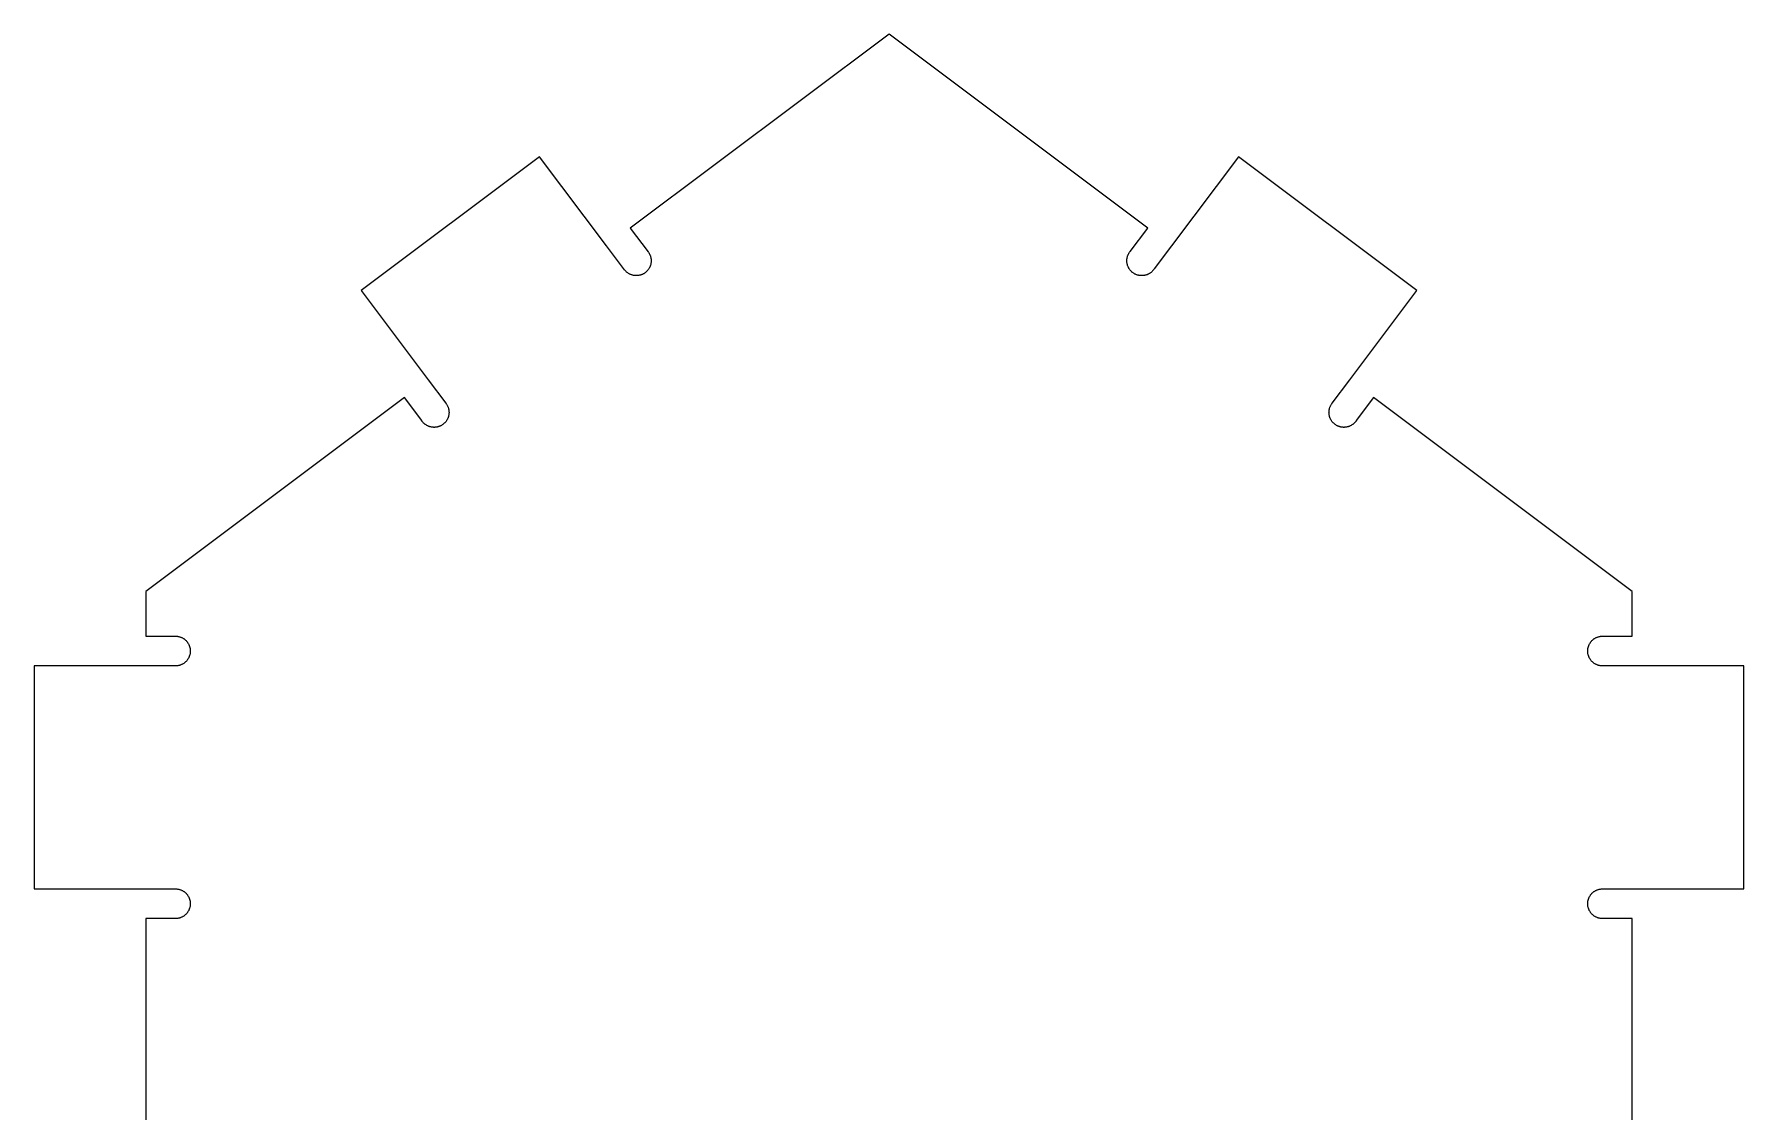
# Model space of a CAD drawing. Header units: millimetres. Extents: x 6.2 to 99.8, y 19 to 77.
# Drawn here: x 53.75 to 99.75, y 48 to 77 of the extents above; entities that cross this region are included whole.
import ezdxf

# ---------------------------------------------------------------- set-up
doc = ezdxf.new("R2010")
doc.units = ezdxf.units.MM
doc.layers.add('Default', color=18, linetype='Continuous', true_color=0x000000)

msp = doc.modelspace()

# ---------------------------------------------------------------- linework, layer by layer
at = {"layer": 'Default'}
for p, q in [((76.75, 77), (69.79, 71.78)), ((83.71, 71.78), (76.75, 77)), ((67.35, 73.7), (62.55, 70.1)), ((69.15, 71.3), (67.35, 73.7)), ((86.15, 73.7), (84.35, 71.3)), ((90.95, 70.1), (86.15, 73.7)), ((69.79, 71.78), (70.27, 71.142)), ((83.239, 71.154), (83.71, 71.78)), ((84.35, 71.3), (83.884, 70.683)), ((69.631, 70.661), (69.15, 71.3)), ((70.27, 71.142), (70.278, 71.131)), ((70.278, 71.131), (70.286, 71.12)), ((70.286, 71.12), (70.293, 71.108)), ((70.293, 71.108), (70.3, 71.096)), ((70.3, 71.096), (70.307, 71.084)), ((70.307, 71.084), (70.313, 71.071)), ((70.313, 71.071), (70.319, 71.059)), ((70.319, 71.059), (70.324, 71.046)), ((70.324, 71.046), (70.329, 71.033)), ((70.329, 71.033), (70.333, 71.02)), ((70.333, 71.02), (70.337, 71.007)), ((70.337, 71.007), (70.34, 70.993)), ((70.34, 70.993), (70.343, 70.98)), ((70.343, 70.98), (70.346, 70.966)), ((70.346, 70.842), (70.344, 70.829)), ((70.346, 70.966), (70.348, 70.952)), ((70.348, 70.856), (70.346, 70.842)), ((70.348, 70.952), (70.349, 70.939)), ((70.349, 70.87), (70.348, 70.856)), ((70.349, 70.939), (70.35, 70.925)), ((70.35, 70.884), (70.349, 70.87)), ((70.35, 70.925), (70.351, 70.911)), ((70.351, 70.897), (70.35, 70.884)), ((70.351, 70.911), (70.351, 70.897)), ((83.149, 70.909), (83.15, 70.923)), ((83.149, 70.895), (83.149, 70.909)), ((83.15, 70.881), (83.149, 70.895)), ((83.15, 70.923), (83.151, 70.937)), ((83.151, 70.867), (83.15, 70.881)), ((83.151, 70.937), (83.152, 70.951)), ((83.152, 70.854), (83.151, 70.867)), ((83.152, 70.951), (83.154, 70.965)), ((83.154, 70.84), (83.152, 70.854)), ((83.154, 70.965), (83.157, 70.979)), ((83.157, 70.979), (83.16, 70.992)), ((83.16, 70.992), (83.163, 71.006)), ((83.163, 71.006), (83.167, 71.019)), ((83.167, 71.019), (83.171, 71.032)), ((83.171, 71.032), (83.176, 71.046)), ((83.176, 71.046), (83.181, 71.058)), ((83.181, 71.058), (83.187, 71.071)), ((83.187, 71.071), (83.193, 71.084)), ((83.193, 71.084), (83.2, 71.096)), ((83.2, 71.096), (83.207, 71.108)), ((83.207, 71.108), (83.214, 71.12)), ((83.214, 71.12), (83.222, 71.132)), ((83.222, 71.132), (83.23, 71.143)), ((83.23, 71.143), (83.239, 71.154)), ((69.64, 70.65), (69.631, 70.661)), ((69.649, 70.639), (69.64, 70.65)), ((69.658, 70.629), (69.649, 70.639)), ((69.667, 70.619), (69.658, 70.629)), ((69.677, 70.61), (69.667, 70.619)), ((69.688, 70.6), (69.677, 70.61)), ((69.698, 70.591), (69.688, 70.6)), ((69.709, 70.583), (69.698, 70.591)), ((69.72, 70.575), (69.709, 70.583)), ((69.731, 70.567), (69.72, 70.575)), ((69.743, 70.56), (69.731, 70.567)), ((69.755, 70.553), (69.743, 70.56)), ((69.767, 70.546), (69.755, 70.553)), ((69.78, 70.54), (69.767, 70.546)), ((69.792, 70.534), (69.78, 70.54)), ((69.805, 70.529), (69.792, 70.534)), ((69.818, 70.524), (69.805, 70.529)), ((69.831, 70.52), (69.818, 70.524)), ((69.844, 70.516), (69.831, 70.52)), ((69.858, 70.513), (69.844, 70.516)), ((69.871, 70.51), (69.858, 70.513)), ((69.885, 70.507), (69.871, 70.51)), ((69.898, 70.505), (69.885, 70.507)), ((69.912, 70.503), (69.898, 70.505)), ((69.926, 70.502), (69.912, 70.503)), ((69.94, 70.502), (69.926, 70.502)), ((69.953, 70.502), (69.94, 70.502)), ((69.967, 70.502), (69.953, 70.502)), ((69.981, 70.503), (69.967, 70.502)), ((69.995, 70.504), (69.981, 70.503)), ((70.008, 70.506), (69.995, 70.504)), ((70.022, 70.508), (70.008, 70.506)), ((70.036, 70.511), (70.022, 70.508)), ((70.049, 70.514), (70.036, 70.511)), ((70.062, 70.517), (70.049, 70.514)), ((70.076, 70.522), (70.062, 70.517)), ((70.089, 70.526), (70.076, 70.522)), ((70.102, 70.531), (70.089, 70.526)), ((70.114, 70.536), (70.102, 70.531)), ((70.127, 70.542), (70.114, 70.536)), ((70.139, 70.549), (70.127, 70.542)), ((70.151, 70.555), (70.139, 70.549)), ((70.163, 70.562), (70.151, 70.555)), ((70.175, 70.57), (70.163, 70.562)), ((70.186, 70.578), (70.175, 70.57)), ((70.197, 70.586), (70.186, 70.578)), ((70.208, 70.595), (70.197, 70.586)), ((70.218, 70.604), (70.208, 70.595)), ((70.228, 70.613), (70.218, 70.604)), ((70.238, 70.623), (70.228, 70.613)), ((70.247, 70.633), (70.238, 70.623)), ((70.256, 70.644), (70.247, 70.633)), ((70.265, 70.654), (70.256, 70.644)), ((70.274, 70.665), (70.265, 70.654)), ((70.281, 70.677), (70.274, 70.665)), ((70.289, 70.688), (70.281, 70.677)), ((70.296, 70.7), (70.289, 70.688)), ((70.303, 70.712), (70.296, 70.7)), ((70.309, 70.724), (70.303, 70.712)), ((70.315, 70.737), (70.309, 70.724)), ((70.321, 70.749), (70.315, 70.737)), ((70.326, 70.762), (70.321, 70.749)), ((70.33, 70.775), (70.326, 70.762)), ((70.334, 70.788), (70.33, 70.775)), ((70.338, 70.802), (70.334, 70.788)), ((70.341, 70.815), (70.338, 70.802)), ((70.344, 70.829), (70.341, 70.815)), ((83.157, 70.826), (83.154, 70.84)), ((83.159, 70.812), (83.157, 70.826)), ((83.163, 70.799), (83.159, 70.812)), ((83.167, 70.785), (83.163, 70.799)), ((83.171, 70.772), (83.167, 70.785)), ((83.176, 70.759), (83.171, 70.772)), ((83.181, 70.746), (83.176, 70.759)), ((83.187, 70.733), (83.181, 70.746)), ((83.193, 70.721), (83.187, 70.733)), ((83.199, 70.708), (83.193, 70.721)), ((83.206, 70.696), (83.199, 70.708)), ((83.214, 70.684), (83.206, 70.696)), ((83.221, 70.673), (83.214, 70.684)), ((83.23, 70.662), (83.221, 70.673)), ((83.238, 70.65), (83.23, 70.662)), ((83.247, 70.64), (83.238, 70.65)), ((83.256, 70.629), (83.247, 70.64)), ((83.266, 70.619), (83.256, 70.629)), ((83.276, 70.61), (83.266, 70.619)), ((83.286, 70.6), (83.276, 70.61)), ((83.297, 70.591), (83.286, 70.6)), ((83.308, 70.583), (83.297, 70.591)), ((83.319, 70.574), (83.308, 70.583)), ((83.331, 70.567), (83.319, 70.574)), ((83.343, 70.559), (83.331, 70.567)), ((83.355, 70.552), (83.343, 70.559)), ((83.367, 70.546), (83.355, 70.552)), ((83.38, 70.539), (83.367, 70.546)), ((83.392, 70.534), (83.38, 70.539)), ((83.405, 70.528), (83.392, 70.534)), ((83.418, 70.524), (83.405, 70.528)), ((83.432, 70.519), (83.418, 70.524)), ((83.445, 70.515), (83.432, 70.519)), ((83.459, 70.512), (83.445, 70.515)), ((83.472, 70.509), (83.459, 70.512)), ((83.486, 70.507), (83.472, 70.509)), ((83.5, 70.505), (83.486, 70.507)), ((83.514, 70.503), (83.5, 70.505)), ((83.528, 70.502), (83.514, 70.503)), ((83.542, 70.502), (83.528, 70.502)), ((83.555, 70.502), (83.542, 70.502)), ((83.569, 70.502), (83.555, 70.502)), ((83.583, 70.503), (83.569, 70.502)), ((83.597, 70.504), (83.583, 70.503)), ((83.611, 70.506), (83.597, 70.504)), ((83.625, 70.509), (83.611, 70.506)), ((83.638, 70.512), (83.625, 70.509)), ((83.652, 70.515), (83.638, 70.512)), ((83.665, 70.519), (83.652, 70.515)), ((83.679, 70.523), (83.665, 70.519)), ((83.692, 70.528), (83.679, 70.523)), ((83.705, 70.533), (83.692, 70.528)), ((83.718, 70.538), (83.705, 70.533)), ((83.73, 70.545), (83.718, 70.538)), ((83.743, 70.551), (83.73, 70.545)), ((83.755, 70.558), (83.743, 70.551)), ((83.766, 70.565), (83.755, 70.558)), ((83.778, 70.573), (83.766, 70.565)), ((83.789, 70.581), (83.778, 70.573)), ((83.8, 70.59), (83.789, 70.581)), ((83.811, 70.599), (83.8, 70.59)), ((83.822, 70.608), (83.811, 70.599)), ((83.832, 70.618), (83.822, 70.608)), ((83.841, 70.628), (83.832, 70.618)), ((83.851, 70.638), (83.841, 70.628)), ((83.86, 70.649), (83.851, 70.638)), ((83.868, 70.66), (83.86, 70.649)), ((83.877, 70.671), (83.868, 70.66)), ((83.884, 70.683), (83.877, 70.671)), ((62.55, 70.1), (64.35, 67.7)), ((89.15, 67.7), (90.95, 70.1)), ((64.35, 67.7), (64.822, 67.072)), ((88.678, 67.073), (89.15, 67.7)), ((63.711, 67.219), (56.75, 62)), ((64.177, 66.601), (63.711, 67.219)), ((89.789, 67.219), (89.324, 66.601)), ((96.75, 62), (89.789, 67.219)), ((89.789, 67.219), (89.789, 67.219)), ((64.822, 67.072), (64.831, 67.062)), ((64.831, 67.062), (64.839, 67.05)), ((64.839, 67.05), (64.847, 67.039)), ((64.847, 67.039), (64.854, 67.027)), ((64.854, 67.027), (64.861, 67.015)), ((64.861, 67.015), (64.868, 67.002)), ((64.868, 67.002), (64.874, 66.99)), ((64.874, 66.99), (64.88, 66.977)), ((64.88, 66.977), (64.885, 66.964)), ((64.885, 66.964), (64.89, 66.951)), ((64.89, 66.951), (64.894, 66.938)), ((64.894, 66.704), (64.89, 66.691)), ((64.894, 66.938), (64.898, 66.924)), ((64.898, 66.717), (64.894, 66.704)), ((64.898, 66.924), (64.901, 66.911)), ((64.901, 66.731), (64.898, 66.717)), ((64.901, 66.911), (64.904, 66.897)), ((64.904, 66.745), (64.901, 66.731)), ((64.904, 66.897), (64.907, 66.883)), ((64.907, 66.758), (64.904, 66.745)), ((64.907, 66.883), (64.909, 66.87)), ((64.909, 66.772), (64.907, 66.758)), ((64.909, 66.87), (64.91, 66.856)), ((64.91, 66.786), (64.909, 66.772)), ((64.91, 66.856), (64.911, 66.842)), ((64.911, 66.8), (64.91, 66.786)), ((64.911, 66.842), (64.912, 66.828)), ((64.912, 66.814), (64.911, 66.8)), ((64.912, 66.828), (64.912, 66.814)), ((88.588, 66.814), (88.589, 66.828)), ((88.589, 66.8), (88.588, 66.814)), ((88.589, 66.842), (88.59, 66.856)), ((88.589, 66.828), (88.589, 66.842)), ((88.59, 66.786), (88.589, 66.8)), ((88.59, 66.856), (88.591, 66.87)), ((88.591, 66.772), (88.59, 66.786)), ((88.591, 66.87), (88.593, 66.884)), ((88.593, 66.758), (88.591, 66.772)), ((88.593, 66.884), (88.596, 66.897)), ((88.596, 66.745), (88.593, 66.758)), ((88.596, 66.897), (88.599, 66.911)), ((88.599, 66.731), (88.596, 66.745)), ((88.599, 66.911), (88.602, 66.925)), ((88.602, 66.718), (88.599, 66.731)), ((88.602, 66.925), (88.606, 66.938)), ((88.606, 66.704), (88.602, 66.718)), ((88.606, 66.938), (88.61, 66.951)), ((88.61, 66.691), (88.606, 66.704)), ((88.61, 66.951), (88.615, 66.964)), ((88.615, 66.964), (88.62, 66.977)), ((88.62, 66.977), (88.626, 66.99)), ((88.626, 66.99), (88.632, 67.003)), ((88.632, 67.003), (88.639, 67.015)), ((88.639, 67.015), (88.646, 67.027)), ((88.646, 67.027), (88.653, 67.039)), ((88.653, 67.039), (88.661, 67.05)), ((88.661, 67.05), (88.669, 67.062)), ((88.669, 67.062), (88.678, 67.073)), ((64.184, 66.59), (64.177, 66.601)), ((64.193, 66.578), (64.184, 66.59)), ((64.201, 66.567), (64.193, 66.578)), ((64.21, 66.557), (64.201, 66.567)), ((64.22, 66.546), (64.21, 66.557)), ((64.229, 66.536), (64.22, 66.546)), ((64.239, 66.527), (64.229, 66.536)), ((64.25, 66.517), (64.239, 66.527)), ((64.261, 66.509), (64.25, 66.517)), ((64.272, 66.5), (64.261, 66.509)), ((64.283, 66.492), (64.272, 66.5)), ((64.295, 66.484), (64.283, 66.492)), ((64.306, 66.477), (64.295, 66.484)), ((64.319, 66.47), (64.306, 66.477)), ((64.331, 66.463), (64.319, 66.47)), ((64.343, 66.457), (64.331, 66.463)), ((64.356, 66.452), (64.343, 66.457)), ((64.369, 66.446), (64.356, 66.452)), ((64.382, 66.442), (64.369, 66.446)), ((64.396, 66.437), (64.382, 66.442)), ((64.409, 66.434), (64.396, 66.437)), ((64.423, 66.43), (64.409, 66.434)), ((64.436, 66.427), (64.423, 66.43)), ((64.45, 66.425), (64.436, 66.427)), ((64.464, 66.423), (64.45, 66.425)), ((64.478, 66.422), (64.464, 66.423)), ((64.492, 66.421), (64.478, 66.422)), ((64.506, 66.42), (64.492, 66.421)), ((64.519, 66.42), (64.506, 66.42)), ((64.533, 66.421), (64.519, 66.42)), ((64.547, 66.422), (64.533, 66.421)), ((64.561, 66.423), (64.547, 66.422)), ((64.575, 66.425), (64.561, 66.423)), ((64.589, 66.428), (64.575, 66.425)), ((64.602, 66.431), (64.589, 66.428)), ((64.616, 66.434), (64.602, 66.431)), ((64.629, 66.438), (64.616, 66.434)), ((64.643, 66.442), (64.629, 66.438)), ((64.656, 66.447), (64.643, 66.442)), ((64.669, 66.452), (64.656, 66.447)), ((64.681, 66.458), (64.669, 66.452)), ((64.694, 66.464), (64.681, 66.458)), ((64.706, 66.471), (64.694, 66.464)), ((64.718, 66.478), (64.706, 66.471)), ((64.73, 66.485), (64.718, 66.478)), ((64.742, 66.493), (64.73, 66.485)), ((64.753, 66.501), (64.742, 66.493)), ((64.764, 66.51), (64.753, 66.501)), ((64.775, 66.519), (64.764, 66.51)), ((64.785, 66.528), (64.775, 66.519)), ((64.795, 66.538), (64.785, 66.528)), ((64.805, 66.548), (64.795, 66.538)), ((64.814, 66.558), (64.805, 66.548)), ((64.823, 66.569), (64.814, 66.558)), ((64.831, 66.58), (64.823, 66.569)), ((64.84, 66.592), (64.831, 66.58)), ((64.847, 66.603), (64.84, 66.592)), ((64.855, 66.615), (64.847, 66.603)), ((64.862, 66.627), (64.855, 66.615)), ((64.868, 66.639), (64.862, 66.627)), ((64.874, 66.652), (64.868, 66.639)), ((64.88, 66.665), (64.874, 66.652)), ((64.885, 66.678), (64.88, 66.665)), ((64.89, 66.691), (64.885, 66.678)), ((88.615, 66.678), (88.61, 66.691)), ((88.62, 66.665), (88.615, 66.678)), ((88.626, 66.652), (88.62, 66.665)), ((88.632, 66.639), (88.626, 66.652)), ((88.638, 66.627), (88.632, 66.639)), ((88.645, 66.615), (88.638, 66.627)), ((88.653, 66.603), (88.645, 66.615)), ((88.66, 66.592), (88.653, 66.603)), ((88.669, 66.58), (88.66, 66.592)), ((88.677, 66.569), (88.669, 66.58)), ((88.686, 66.559), (88.677, 66.569)), ((88.695, 66.548), (88.686, 66.559)), ((88.705, 66.538), (88.695, 66.548)), ((88.715, 66.528), (88.705, 66.538)), ((88.725, 66.519), (88.715, 66.528)), ((88.736, 66.51), (88.725, 66.519)), ((88.747, 66.501), (88.736, 66.51)), ((88.758, 66.493), (88.747, 66.501)), ((88.77, 66.485), (88.758, 66.493)), ((88.782, 66.478), (88.77, 66.485)), ((88.794, 66.471), (88.782, 66.478)), ((88.806, 66.464), (88.794, 66.471)), ((88.819, 66.458), (88.806, 66.464)), ((88.831, 66.452), (88.819, 66.458)), ((88.844, 66.447), (88.831, 66.452)), ((88.857, 66.442), (88.844, 66.447)), ((88.871, 66.438), (88.857, 66.442)), ((88.884, 66.434), (88.871, 66.438)), ((88.898, 66.431), (88.884, 66.434)), ((88.911, 66.428), (88.898, 66.431)), ((88.925, 66.425), (88.911, 66.428)), ((88.939, 66.423), (88.925, 66.425)), ((88.953, 66.422), (88.939, 66.423)), ((88.967, 66.421), (88.953, 66.422)), ((88.981, 66.42), (88.967, 66.421)), ((88.995, 66.42), (88.981, 66.42)), ((89.009, 66.421), (88.995, 66.42)), ((89.022, 66.422), (89.009, 66.421)), ((89.036, 66.423), (89.022, 66.422)), ((89.05, 66.425), (89.036, 66.423)), ((89.064, 66.427), (89.05, 66.425)), ((89.078, 66.43), (89.064, 66.427)), ((89.091, 66.434), (89.078, 66.43)), ((89.105, 66.437), (89.091, 66.434)), ((89.118, 66.442), (89.105, 66.437)), ((89.131, 66.446), (89.118, 66.442)), ((89.144, 66.452), (89.131, 66.446)), ((89.157, 66.457), (89.144, 66.452)), ((89.169, 66.463), (89.157, 66.457)), ((89.182, 66.47), (89.169, 66.463)), ((89.194, 66.477), (89.182, 66.47)), ((89.206, 66.484), (89.194, 66.477)), ((89.217, 66.492), (89.206, 66.484)), ((89.228, 66.5), (89.217, 66.492)), ((89.24, 66.509), (89.228, 66.5)), ((89.25, 66.518), (89.24, 66.509)), ((89.261, 66.527), (89.25, 66.518)), ((89.271, 66.537), (89.261, 66.527)), ((89.28, 66.547), (89.271, 66.537)), ((89.29, 66.557), (89.28, 66.547)), ((89.299, 66.568), (89.29, 66.557)), ((89.307, 66.578), (89.299, 66.568)), ((89.316, 66.59), (89.307, 66.578)), ((89.324, 66.601), (89.316, 66.59)), ((56.75, 62), (56.75, 60.8)), ((96.75, 60.8), (96.75, 62)), ((56.75, 60.8), (57.55, 60.8)), ((57.55, 60.8), (57.564, 60.8)), ((57.564, 60.8), (57.578, 60.799)), ((57.578, 60.799), (57.591, 60.798)), ((57.591, 60.798), (57.605, 60.796)), ((57.605, 60.796), (57.619, 60.794)), ((57.619, 60.794), (57.632, 60.791)), ((57.632, 60.791), (57.646, 60.788)), ((57.646, 60.788), (57.659, 60.785)), ((57.659, 60.785), (57.672, 60.781)), ((57.672, 60.781), (57.685, 60.776)), ((57.685, 60.776), (57.698, 60.772)), ((57.698, 60.772), (57.711, 60.766)), ((57.711, 60.766), (57.724, 60.76)), ((57.724, 60.76), (57.736, 60.754)), ((57.736, 60.754), (57.748, 60.748)), ((57.748, 60.748), (57.76, 60.741)), ((57.76, 60.741), (57.772, 60.733)), ((57.772, 60.733), (57.783, 60.725)), ((57.783, 60.725), (57.794, 60.717)), ((95.706, 60.717), (95.717, 60.725)), ((95.717, 60.725), (95.728, 60.733)), ((95.728, 60.733), (95.74, 60.741)), ((95.74, 60.741), (95.752, 60.748)), ((95.752, 60.748), (95.764, 60.754)), ((95.764, 60.754), (95.776, 60.76)), ((95.776, 60.76), (95.789, 60.766)), ((95.789, 60.766), (95.802, 60.772)), ((95.802, 60.772), (95.815, 60.776)), ((95.815, 60.776), (95.828, 60.781)), ((95.828, 60.781), (95.841, 60.785)), ((95.841, 60.785), (95.854, 60.788)), ((95.854, 60.788), (95.868, 60.791)), ((95.868, 60.791), (95.881, 60.794)), ((95.881, 60.794), (95.895, 60.796)), ((95.895, 60.796), (95.909, 60.798)), ((95.909, 60.798), (95.922, 60.799)), ((95.922, 60.799), (95.936, 60.8)), ((95.936, 60.8), (95.95, 60.8)), ((95.95, 60.8), (96.75, 60.8)), ((57.794, 60.717), (57.805, 60.708)), ((57.805, 60.708), (57.815, 60.699)), ((57.815, 60.699), (57.825, 60.69)), ((57.825, 60.69), (57.835, 60.68)), ((57.835, 60.68), (57.845, 60.67)), ((57.845, 60.67), (57.854, 60.66)), ((57.854, 60.66), (57.863, 60.649)), ((57.863, 60.649), (57.871, 60.638)), ((57.871, 60.638), (57.879, 60.627)), ((57.879, 60.627), (57.887, 60.616)), ((57.887, 60.616), (57.894, 60.604)), ((57.894, 60.604), (57.901, 60.592)), ((57.901, 60.592), (57.907, 60.58)), ((57.907, 60.58), (57.913, 60.567)), ((57.913, 60.567), (57.919, 60.555)), ((57.919, 60.555), (57.924, 60.542)), ((57.924, 60.542), (57.929, 60.529)), ((57.929, 60.271), (57.924, 60.258)), ((57.929, 60.529), (57.933, 60.516)), ((57.933, 60.284), (57.929, 60.271)), ((57.933, 60.516), (57.937, 60.502)), ((57.937, 60.298), (57.933, 60.284)), ((57.937, 60.502), (57.94, 60.489)), ((57.94, 60.311), (57.937, 60.298)), ((57.94, 60.489), (57.943, 60.475)), ((57.943, 60.325), (57.94, 60.311)), ((57.943, 60.475), (57.945, 60.462)), ((57.945, 60.338), (57.943, 60.325)), ((57.945, 60.462), (57.947, 60.448)), ((57.947, 60.352), (57.945, 60.338)), ((57.947, 60.448), (57.949, 60.434)), ((57.949, 60.366), (57.947, 60.352)), ((57.949, 60.434), (57.949, 60.421)), ((57.949, 60.421), (57.95, 60.407)), ((57.95, 60.393), (57.949, 60.379)), ((57.949, 60.379), (57.949, 60.366)), ((57.95, 60.407), (57.95, 60.393)), ((95.55, 60.407), (95.551, 60.421)), ((95.55, 60.393), (95.55, 60.407)), ((95.551, 60.379), (95.55, 60.393)), ((95.551, 60.434), (95.553, 60.448)), ((95.551, 60.421), (95.551, 60.434)), ((95.551, 60.366), (95.551, 60.379)), ((95.553, 60.352), (95.551, 60.366)), ((95.553, 60.448), (95.555, 60.462)), ((95.555, 60.338), (95.553, 60.352)), ((95.555, 60.462), (95.557, 60.475)), ((95.557, 60.325), (95.555, 60.338)), ((95.557, 60.475), (95.56, 60.489)), ((95.56, 60.311), (95.557, 60.325)), ((95.56, 60.489), (95.563, 60.502)), ((95.563, 60.298), (95.56, 60.311)), ((95.563, 60.502), (95.567, 60.516)), ((95.567, 60.284), (95.563, 60.298)), ((95.567, 60.516), (95.571, 60.529)), ((95.571, 60.271), (95.567, 60.284)), ((95.571, 60.529), (95.576, 60.542)), ((95.576, 60.258), (95.571, 60.271)), ((95.576, 60.542), (95.581, 60.555)), ((95.581, 60.555), (95.587, 60.567)), ((95.587, 60.567), (95.593, 60.58)), ((95.593, 60.58), (95.599, 60.592)), ((95.599, 60.592), (95.606, 60.604)), ((95.606, 60.604), (95.613, 60.616)), ((95.613, 60.616), (95.621, 60.627)), ((95.621, 60.627), (95.629, 60.638)), ((95.629, 60.638), (95.637, 60.649)), ((95.637, 60.649), (95.646, 60.66)), ((95.646, 60.66), (95.655, 60.67)), ((95.655, 60.67), (95.665, 60.68)), ((95.665, 60.68), (95.675, 60.69)), ((95.675, 60.69), (95.685, 60.699)), ((95.685, 60.699), (95.695, 60.708)), ((95.695, 60.708), (95.706, 60.717)), ((57.55, 60), (53.75, 60)), ((53.75, 60), (53.75, 54)), ((57.564, 60), (57.55, 60)), ((57.578, 60.001), (57.564, 60)), ((57.591, 60.002), (57.578, 60.001)), ((57.605, 60.004), (57.591, 60.002)), ((57.619, 60.006), (57.605, 60.004)), ((57.632, 60.009), (57.619, 60.006)), ((57.646, 60.012), (57.632, 60.009)), ((57.659, 60.015), (57.646, 60.012)), ((57.672, 60.019), (57.659, 60.015)), ((57.685, 60.024), (57.672, 60.019)), ((57.698, 60.028), (57.685, 60.024)), ((57.711, 60.034), (57.698, 60.028)), ((57.724, 60.04), (57.711, 60.034)), ((57.736, 60.046), (57.724, 60.04)), ((57.748, 60.052), (57.736, 60.046)), ((57.76, 60.059), (57.748, 60.052)), ((57.772, 60.067), (57.76, 60.059)), ((57.783, 60.075), (57.772, 60.067)), ((57.794, 60.083), (57.783, 60.075)), ((57.805, 60.092), (57.794, 60.083)), ((57.815, 60.101), (57.805, 60.092)), ((57.825, 60.11), (57.815, 60.101)), ((57.835, 60.12), (57.825, 60.11)), ((57.845, 60.13), (57.835, 60.12)), ((57.854, 60.14), (57.845, 60.13)), ((57.863, 60.151), (57.854, 60.14)), ((57.871, 60.162), (57.863, 60.151)), ((57.879, 60.173), (57.871, 60.162)), ((57.887, 60.184), (57.879, 60.173)), ((57.894, 60.196), (57.887, 60.184)), ((57.901, 60.208), (57.894, 60.196)), ((57.907, 60.22), (57.901, 60.208)), ((57.913, 60.233), (57.907, 60.22)), ((57.919, 60.245), (57.913, 60.233)), ((57.924, 60.258), (57.919, 60.245)), ((95.581, 60.245), (95.576, 60.258)), ((95.587, 60.233), (95.581, 60.245)), ((95.593, 60.22), (95.587, 60.233)), ((95.599, 60.208), (95.593, 60.22)), ((95.606, 60.196), (95.599, 60.208)), ((95.613, 60.184), (95.606, 60.196)), ((95.621, 60.173), (95.613, 60.184)), ((95.629, 60.162), (95.621, 60.173)), ((95.637, 60.151), (95.629, 60.162)), ((95.646, 60.14), (95.637, 60.151)), ((95.655, 60.13), (95.646, 60.14)), ((95.665, 60.12), (95.655, 60.13)), ((95.675, 60.11), (95.665, 60.12)), ((95.685, 60.101), (95.675, 60.11)), ((95.695, 60.092), (95.685, 60.101)), ((95.706, 60.083), (95.695, 60.092)), ((95.717, 60.075), (95.706, 60.083)), ((95.728, 60.067), (95.717, 60.075)), ((95.74, 60.059), (95.728, 60.067)), ((95.752, 60.052), (95.74, 60.059)), ((95.764, 60.046), (95.752, 60.052)), ((95.776, 60.04), (95.764, 60.046)), ((95.789, 60.034), (95.776, 60.04)), ((95.802, 60.028), (95.789, 60.034)), ((95.815, 60.024), (95.802, 60.028)), ((95.828, 60.019), (95.815, 60.024)), ((95.841, 60.015), (95.828, 60.019)), ((95.854, 60.012), (95.841, 60.015)), ((95.868, 60.009), (95.854, 60.012)), ((95.881, 60.006), (95.868, 60.009)), ((95.895, 60.004), (95.881, 60.006)), ((95.909, 60.002), (95.895, 60.004)), ((95.922, 60.001), (95.909, 60.002)), ((95.936, 60), (95.922, 60.001)), ((95.95, 60), (95.936, 60)), ((99.75, 60), (95.95, 60)), ((99.75, 54), (99.75, 60)), ((53.75, 54), (57.55, 54)), ((57.55, 54), (57.564, 54)), ((57.564, 54), (57.578, 53.999)), ((57.578, 53.999), (57.591, 53.998)), ((57.591, 53.998), (57.605, 53.996)), ((57.605, 53.996), (57.619, 53.994)), ((57.619, 53.994), (57.632, 53.991)), ((57.632, 53.991), (57.646, 53.988)), ((57.646, 53.988), (57.659, 53.985)), ((57.659, 53.985), (57.672, 53.981)), ((57.672, 53.981), (57.685, 53.976)), ((57.685, 53.976), (57.698, 53.972)), ((57.698, 53.972), (57.711, 53.966)), ((57.711, 53.966), (57.724, 53.96)), ((57.724, 53.96), (57.736, 53.954)), ((57.736, 53.954), (57.748, 53.948)), ((57.748, 53.948), (57.76, 53.941)), ((57.76, 53.941), (57.772, 53.933)), ((57.772, 53.933), (57.783, 53.925)), ((57.783, 53.925), (57.794, 53.917)), ((57.794, 53.917), (57.805, 53.908)), ((57.805, 53.908), (57.815, 53.899)), ((57.815, 53.899), (57.825, 53.89)), ((57.825, 53.89), (57.835, 53.88)), ((57.835, 53.88), (57.845, 53.87)), ((57.845, 53.87), (57.854, 53.86)), ((57.854, 53.86), (57.863, 53.849)), ((57.863, 53.849), (57.871, 53.838)), ((57.871, 53.838), (57.879, 53.827)), ((57.879, 53.827), (57.887, 53.816)), ((95.613, 53.816), (95.621, 53.827)), ((95.621, 53.827), (95.629, 53.838)), ((95.629, 53.838), (95.637, 53.849)), ((95.637, 53.849), (95.646, 53.86)), ((95.646, 53.86), (95.655, 53.87)), ((95.655, 53.87), (95.665, 53.88)), ((95.665, 53.88), (95.675, 53.89)), ((95.675, 53.89), (95.685, 53.899)), ((95.685, 53.899), (95.695, 53.908)), ((95.695, 53.908), (95.706, 53.917)), ((95.706, 53.917), (95.717, 53.925)), ((95.717, 53.925), (95.728, 53.933)), ((95.728, 53.933), (95.74, 53.941)), ((95.74, 53.941), (95.752, 53.948)), ((95.752, 53.948), (95.764, 53.954)), ((95.764, 53.954), (95.776, 53.96)), ((95.776, 53.96), (95.789, 53.966)), ((95.789, 53.966), (95.802, 53.972)), ((95.802, 53.972), (95.815, 53.976)), ((95.815, 53.976), (95.828, 53.981)), ((95.828, 53.981), (95.841, 53.985)), ((95.841, 53.985), (95.854, 53.988)), ((95.854, 53.988), (95.868, 53.991)), ((95.868, 53.991), (95.881, 53.994)), ((95.881, 53.994), (95.895, 53.996)), ((95.895, 53.996), (95.909, 53.998)), ((95.909, 53.998), (95.922, 53.999)), ((95.922, 53.999), (95.936, 54)), ((95.936, 54), (95.95, 54)), ((95.95, 54), (99.75, 54)), ((57.871, 53.362), (57.863, 53.351)), ((57.879, 53.373), (57.871, 53.362)), ((57.887, 53.384), (57.879, 53.373)), ((57.887, 53.816), (57.894, 53.804)), ((57.894, 53.396), (57.887, 53.384)), ((57.894, 53.804), (57.901, 53.792)), ((57.901, 53.408), (57.894, 53.396)), ((57.901, 53.792), (57.907, 53.78)), ((57.907, 53.42), (57.901, 53.408)), ((57.907, 53.78), (57.913, 53.767)), ((57.913, 53.433), (57.907, 53.42)), ((57.913, 53.767), (57.919, 53.755)), ((57.919, 53.445), (57.913, 53.433)), ((57.919, 53.755), (57.924, 53.742)), ((57.924, 53.458), (57.919, 53.445)), ((57.924, 53.742), (57.929, 53.729)), ((57.929, 53.471), (57.924, 53.458)), ((57.929, 53.729), (57.933, 53.716)), ((57.933, 53.484), (57.929, 53.471)), ((57.933, 53.716), (57.937, 53.702)), ((57.937, 53.498), (57.933, 53.484)), ((57.937, 53.702), (57.94, 53.689)), ((57.94, 53.511), (57.937, 53.498)), ((57.94, 53.689), (57.943, 53.675)), ((57.943, 53.525), (57.94, 53.511)), ((57.943, 53.675), (57.945, 53.662)), ((57.945, 53.538), (57.943, 53.525)), ((57.945, 53.662), (57.947, 53.648)), ((57.947, 53.552), (57.945, 53.538)), ((57.947, 53.648), (57.949, 53.634)), ((57.949, 53.566), (57.947, 53.552)), ((57.949, 53.634), (57.949, 53.621)), ((57.949, 53.621), (57.95, 53.607)), ((57.95, 53.593), (57.949, 53.579)), ((57.949, 53.579), (57.949, 53.566)), ((57.95, 53.607), (57.95, 53.593)), ((95.55, 53.607), (95.551, 53.621)), ((95.55, 53.593), (95.55, 53.607)), ((95.551, 53.579), (95.55, 53.593)), ((95.551, 53.634), (95.553, 53.648)), ((95.551, 53.621), (95.551, 53.634)), ((95.551, 53.566), (95.551, 53.579)), ((95.553, 53.552), (95.551, 53.566)), ((95.553, 53.648), (95.555, 53.662)), ((95.555, 53.538), (95.553, 53.552)), ((95.555, 53.662), (95.557, 53.675)), ((95.557, 53.525), (95.555, 53.538)), ((95.557, 53.675), (95.56, 53.689)), ((95.56, 53.511), (95.557, 53.525)), ((95.56, 53.689), (95.563, 53.702)), ((95.563, 53.498), (95.56, 53.511)), ((95.563, 53.702), (95.567, 53.716)), ((95.567, 53.484), (95.563, 53.498)), ((95.567, 53.716), (95.571, 53.729)), ((95.571, 53.471), (95.567, 53.484)), ((95.571, 53.729), (95.576, 53.742)), ((95.576, 53.458), (95.571, 53.471)), ((95.576, 53.742), (95.581, 53.755)), ((95.581, 53.445), (95.576, 53.458)), ((95.581, 53.755), (95.587, 53.767)), ((95.587, 53.433), (95.581, 53.445)), ((95.587, 53.767), (95.593, 53.78)), ((95.593, 53.42), (95.587, 53.433)), ((95.593, 53.78), (95.599, 53.792)), ((95.599, 53.408), (95.593, 53.42)), ((95.599, 53.792), (95.606, 53.804)), ((95.606, 53.396), (95.599, 53.408)), ((95.606, 53.804), (95.613, 53.816)), ((95.613, 53.384), (95.606, 53.396)), ((95.621, 53.373), (95.613, 53.384)), ((95.629, 53.362), (95.621, 53.373)), ((95.637, 53.351), (95.629, 53.362)), ((57.55, 53.2), (56.75, 53.2)), ((56.75, 53.2), (56.75, 45.8)), ((57.564, 53.2), (57.55, 53.2)), ((57.578, 53.201), (57.564, 53.2)), ((57.591, 53.202), (57.578, 53.201)), ((57.605, 53.204), (57.591, 53.202)), ((57.619, 53.206), (57.605, 53.204)), ((57.632, 53.209), (57.619, 53.206)), ((57.646, 53.212), (57.632, 53.209)), ((57.659, 53.215), (57.646, 53.212)), ((57.672, 53.219), (57.659, 53.215)), ((57.685, 53.224), (57.672, 53.219)), ((57.698, 53.228), (57.685, 53.224)), ((57.711, 53.234), (57.698, 53.228)), ((57.724, 53.24), (57.711, 53.234)), ((57.736, 53.246), (57.724, 53.24)), ((57.748, 53.252), (57.736, 53.246)), ((57.76, 53.259), (57.748, 53.252)), ((57.772, 53.267), (57.76, 53.259)), ((57.783, 53.275), (57.772, 53.267)), ((57.794, 53.283), (57.783, 53.275)), ((57.805, 53.292), (57.794, 53.283)), ((57.815, 53.301), (57.805, 53.292)), ((57.825, 53.31), (57.815, 53.301)), ((57.835, 53.32), (57.825, 53.31)), ((57.845, 53.33), (57.835, 53.32)), ((57.854, 53.34), (57.845, 53.33)), ((57.863, 53.351), (57.854, 53.34)), ((95.646, 53.34), (95.637, 53.351)), ((95.655, 53.33), (95.646, 53.34)), ((95.665, 53.32), (95.655, 53.33)), ((95.675, 53.31), (95.665, 53.32)), ((95.685, 53.301), (95.675, 53.31)), ((95.695, 53.292), (95.685, 53.301)), ((95.706, 53.283), (95.695, 53.292)), ((95.717, 53.275), (95.706, 53.283)), ((95.728, 53.267), (95.717, 53.275)), ((95.74, 53.259), (95.728, 53.267)), ((95.752, 53.252), (95.74, 53.259)), ((95.764, 53.246), (95.752, 53.252)), ((95.776, 53.24), (95.764, 53.246)), ((95.789, 53.234), (95.776, 53.24)), ((95.802, 53.228), (95.789, 53.234)), ((95.815, 53.224), (95.802, 53.228)), ((95.828, 53.219), (95.815, 53.224)), ((95.841, 53.215), (95.828, 53.219)), ((95.854, 53.212), (95.841, 53.215)), ((95.868, 53.209), (95.854, 53.212)), ((95.881, 53.206), (95.868, 53.209)), ((95.895, 53.204), (95.881, 53.206)), ((95.909, 53.202), (95.895, 53.204)), ((95.922, 53.201), (95.909, 53.202)), ((95.936, 53.2), (95.922, 53.201)), ((95.95, 53.2), (95.936, 53.2)), ((96.75, 53.2), (95.95, 53.2)), ((96.75, 45.8), (96.75, 53.2))]:
    msp.add_line(p, q, dxfattribs=at)

doc.saveas('drawing.dxf')
